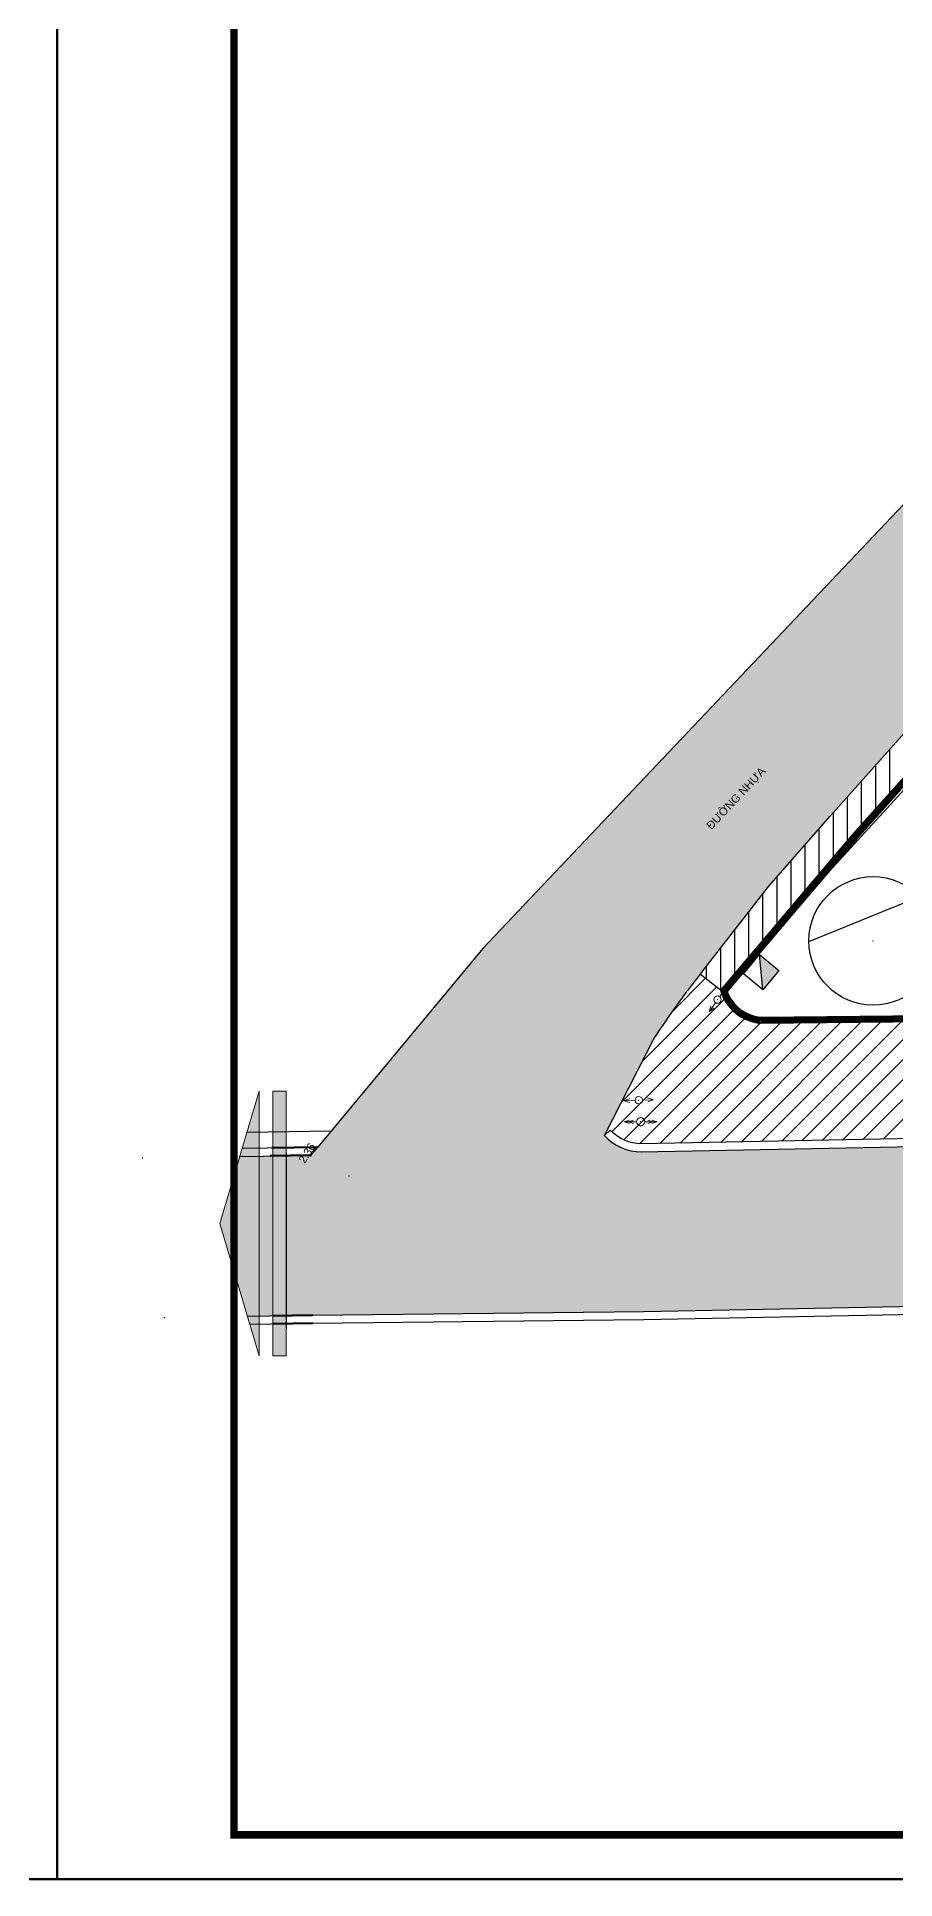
# Model space of a CAD drawing. Header units: millimetres. Extents: x -235021 to 808813, y -1893235 to 860440.
# Drawn here: x 321692 to 364642, y -1753813 to -1661699 of the extents above; entities that cross this region are included whole.
import ezdxf
from ezdxf.enums import TextEntityAlignment as Align

# ---------------------------------------------------------------- set-up
doc = ezdxf.new("R2010")
doc.units = ezdxf.units.MM
doc.header["$LTSCALE"] = 100
doc.linetypes.add('HIDDEN', pattern=[0.375, 0.25, -0.125])
doc.layers.get('0').update_dxf_attribs({"lineweight": 9})
for name, color, linetype in [('BO VIA', 3, 'Continuous'), ('CAODO', 7, 'Continuous'), ('HIEN', 7, 'Continuous'), ('HO GA', 4, 'Continuous'), ('LE DUONG', 1, 'Continuous'), ('Nét thấy', 7, 'Continuous')]:
    doc.layers.add(name, color=color, linetype=linetype)
for name, color, linetype, lineweight in [('CAYCO', 3, 'Continuous', 5), ('diem', 2, 'Continuous', 0), ('THEP CHIU LUC', 1, 'Continuous', 50)]:
    doc.layers.add(name, color=color, linetype=linetype, lineweight=lineweight)
doc.styles.add('GHICHU', font='', dxfattribs={"height": 2})
doc.styles.get('GHICHU').set_extended_font_data('VNI-Helve-Condense')

# ---------------------------------------------------------------- blocks, each defined once
blk = doc.blocks.new('DTTTHE')
for p, q in [((-1.8, -0.01), (-1.22, 0.17)), ((-1.31, -0.01), (-0.77, 0.15)), ((1.31, -0.01), (0.77, 0.15)), ((1.8, -0.01), (1.22, 0.17)), ((-1.8, -0.01), (-1.22, -0.2)), ((-0.45, -0.01), (-1.8, -0.01)), ((-1.31, -0.01), (-0.77, -0.18)), ((0.45, -0.01), (1.8, -0.01)), ((1.31, -0.01), (0.77, -0.18)), ((1.8, -0.01), (1.22, -0.2))]:
    blk.add_line(p, q)
blk.add_circle((0, 0), 0.45)
blk.add_point((0, 0))
blk = doc.blocks.new('DTHTHE')
for p, q in [((-1.6, -0.01), (-0.97, 0.21)), ((1.6, -0.01), (0.97, 0.21)), ((-0.4, -0.01), (-1.6, -0.01)), ((-1.6, -0.01), (-0.97, -0.22)), ((0.4, -0.01), (1.6, -0.01)), ((1.6, -0.01), (0.97, -0.22))]:
    blk.add_line(p, q)
blk.add_circle((0, 0), 0.4)
blk.add_point((0, 0))

msp = doc.modelspace()

# ---------------------------------------------------------------- hatches: boundary and pattern name
at = {"layer": 'BO VIA'}
h = msp.add_hatch(dxfattribs=at)
h.set_pattern_fill('AR-SAND', color=253, scale=44, style=0)
h.set_pattern_definition([(37.5, (-1446.9, -17919.6), (-70.4014, 2153.4182), [0, -1698.752, 0, -1899.92, 0, -1816.1]), (7.5, (-1447, -17919.6), (1977.9024, 3154.0304), [0, -916.432, 0, -1531.112, 0, -586.74]), (327.5, (-2821.5, -17919.6), (3480.3664, 6.3236), [0, -558.8, 0, -2011.68, 0, -2626.36]), (317.5, (-2821.5, -17919.6), (3359.6484, 980.889), [0, -279.4, 0, -1318.768, 0, -1508.76])])
h.paths.add_polyline_path([(419495.3, -1652688.7), (440613.7, -1670179.2), (461825.8, -1687501.9), (483250.2, -1705140.3, -0.1157158), (484205.9, -1706271.3, -0.1383604), (484544.8, -1708443.2, -0.0797839), (483933.8, -1711446.2, -0.0983745), (481960.5, -1714306.5, -0.2164463), (478896, -1716177.8), (461328.8, -1716608.9), (440758.1, -1716662.8), (419911.7, -1716555.9), (383473.5, -1716893.9), (374131, -1717020.6), (351937.5, -1717454, -0.2020654), (350095, -1716637.4), (352569, -1711798.2, -0.0227819), (354975.2, -1708472.2), (358324.6, -1704166.5), (361392.5, -1700664.2), (366496.9, -1694955.5), (379915, -1680526.3), (393377.2, -1666332.9, -0.2566995), (396936, -1665558.8), (401502.1, -1669858.9), (404569.8, -1666391.3), (403813, -1665505.9), (415991.3, -1652944.7, -0.3570559)], flags=16)
edge = h.paths.add_edge_path()
edge.add_line((330851.7, -1721029.6), (332236.1, -1725683.4))
edge.add_line((332236.1, -1725683.4), (335503.7, -1725634))
edge.add_line((335503.7, -1725634), (352059.3, -1725453.1))
edge.add_line((352059.3, -1725453.1), (374263.4, -1725019.5))
edge.add_line((374263.4, -1725019.5), (383564.8, -1724893.4))
edge.add_line((383564.8, -1724893.4), (419928.3, -1724556.1))
edge.add_line((419928.3, -1724556.1), (440748.1, -1724662.8))
edge.add_line((440748.1, -1724662.8), (461437.4, -1724608.6))
edge.add_line((461437.4, -1724608.6), (479075.5, -1724175.8))
edge.add_line((479075.5, -1724175.8), (502537.7, -1723773.6))
edge.add_line((502537.7, -1723773.6), (503952.4, -1719018.2))
edge.add_line((503952.4, -1719018.2), (502887.2, -1715437.7))
edge.add_arc((504620, -1710164.6), 5550.6, 222.372541, 251.809149, ccw=False)
edge.add_line((500519.4, -1713905.4), (488277.6, -1703639.9))
edge.add_line((488277.6, -1703639.9), (464516.4, -1683975.9))
edge.add_line((464516.4, -1683975.9), (443413.4, -1666716.3))
edge.add_line((443413.4, -1666716.3), (417303.1, -1645338.1))
edge.add_line((417303.1, -1645338.1), (416896.5, -1642868.3))
edge.add_line((416896.5, -1642868.3), (420886.8, -1637423.3))
edge.add_line((420886.8, -1637423.3), (423519.8, -1634653.5))
edge.add_line((423519.8, -1634653.5), (421078.5, -1632399.8))
edge.add_line((421078.5, -1632399.8), (415711.8, -1638045.4))
edge.add_line((415711.8, -1638045.4), (414038.6, -1639820.6))
edge.add_line((414038.6, -1639820.6), (411777.1, -1640665.2))
edge.add_line((411777.1, -1640665.2), (409136.8, -1638459.1))
edge.add_line((409136.8, -1638459.1), (392914, -1655319.4))
edge.add_line((392914, -1655319.4), (389076.9, -1659214.1))
edge.add_line((389076.9, -1659214.1), (368661.7, -1681276.2))
edge.add_line((368661.7, -1681276.2), (344003.3, -1707276.6))
edge.add_line((344003.3, -1707276.6), (335736, -1717229.5))
edge.add_line((335736, -1717229.5), (335399.5, -1717634.6))
edge.add_line((335399.5, -1717634.6), (331845.7, -1717688.4))
edge.add_line((331845.7, -1717688.4), (330851.7, -1721029.6))
h = msp.add_hatch(dxfattribs=at)
h.set_pattern_fill('ANSI31', color=253, scale=222, angle=45, style=0)
h.set_pattern_definition([(90, (-1446.9, -17919.6), (-704.85, 1e-13), [])])
h.paths.add_polyline_path([(394406.8, -1667334.2, -0.0894754), (396936, -1665558.8, 0.2566995), (393377.2, -1666332.9), (379915, -1680526.3), (366496.9, -1694955.5), (361392.5, -1700664.2), (358324.6, -1704166.5), (354975.2, -1708472.2, 0.0007226), (354894.3, -1708574.3), (355899.7, -1709356.5), (359494, -1705122.8), (362497.7, -1701600.7), (367461.1, -1696065.7), (380970.2, -1681565.9)])
h = msp.add_hatch(dxfattribs=at)
h.set_pattern_fill('ANSI31', color=253, scale=222, style=0)
h.set_pattern_definition([(45, (-1446.9, -17919.6), (-498.40421, 498.40421), [])])
h.paths.add_polyline_path([(445322.6, -1712382.8), (445251.1, -1710119.1), (444851.3, -1710125, -0.3525569), (444408.6, -1710582.1), (437112.7, -1710698.9, -0.3591066), (436654.2, -1710244), (397481.8, -1710589.3), (372769.2, -1710866.6), (357914.3, -1711015.9, -0.3167548), (355899.7, -1709356.5), (354894.3, -1708574.3, 0.022059), (352569, -1711798.2), (350095, -1716637.4), (350386.3, -1716363.3, 0.2012033), (351937.6, -1717053.9), (374123.2, -1716620.6), (383468.9, -1716493.9), (419910.9, -1716155.9), (440758.6, -1716262.8), (441430.4, -1716261, 0.4002894)])
edge = h.paths.add_edge_path(flags=16)
edge.add_ellipse((394218.5, -1715327.3), major_axis=(-2.4, 207.3), ratio=1, start_angle=92.130138, end_angle=269.372311, ccw=False)
edge.add_ellipse((393804, -1715337.5), major_axis=(-3.4, 207.3), ratio=1, start_angle=91.836126, end_angle=269.0783, ccw=False)
edge.add_ellipse((393804, -1715337.5), major_axis=(-3.4, 207.3), ratio=1, start_angle=-88.163874, end_angle=91.836126, ccw=False)
edge.add_ellipse((394218.5, -1715327.3), major_axis=(-2.4, 207.3), ratio=1, start_angle=269.372311, end_angle=449.372311, ccw=False)
at = {"layer": 'CAYCO'}
for points in [[(332821.5, -1714408), (332821.5, -1727651.2), (330851.7, -1721029.6)], [(333495.1, -1714408), (334168.7, -1714408), (334168.7, -1727651.2), (333495.1, -1727651.2)]]:
    msp.add_hatch(color=253, dxfattribs=at).paths.add_polyline_path(points)
at = {"layer": 'HO GA'}
h = msp.add_hatch(color=256, dxfattribs=at)
h.dxf.hatch_style = 1
h.paths.add_polyline_path([(358015.6, -1709348.8), (358812.1, -1708385.5), (357848.7, -1707588.9)])

# ---------------------------------------------------------------- linework, layer by layer
at = {"layer": 'BO VIA'}
for points in [[(421078.5, -1632399.8), (415711.8, -1638045.4), (414038.6, -1639820.6), (411777.1, -1640665.2), (409136.8, -1638459.1), (392914, -1655319.4), (389076.9, -1659214.1), (368661.7, -1681276.2), (344003.3, -1707276.6), (335736, -1717229.5)], [(331845.7, -1717688.4), (335399.5, -1717634.6), (335736, -1717229.5), (331965.2, -1717286.5)], [(502547.7, -1723773.4), (479075.5, -1724175.8), (461437.4, -1724608.6), (440748.1, -1724662.8), (419928.3, -1724556.1), (383564.8, -1724893.4), (374263.4, -1725019.5), (352059.3, -1725453.1), (335503.7, -1725634), (332236.1, -1725683.4)], [(502792.7, -1724169.3), (479083.8, -1724575.8), (461442.8, -1725008.6), (440747.6, -1725062.8), (419929.2, -1724956.1), (383569.4, -1725293.3), (374270, -1725419.4), (352065.4, -1725853.1), (335508.9, -1726033.9), (332354.6, -1726081.6)]]:
    msp.add_lwpolyline(points, dxfattribs=at)
msp.add_lwpolyline([(350095, -1716637.4), (352569, -1711798.2, -0.0227819), (354975.2, -1708472.2), (358324.6, -1704166.5), (361392.5, -1700664.2), (366496.9, -1694955.5), (379915, -1680526.3), (393377.2, -1666332.9, -0.2566995), (396936, -1665558.8, -3.6125409)], format="xyb", dxfattribs=at)
at = {"layer": 'BO VIA', "color": 253}
for points in [[(355899.7, -1709356.5), (354895.2, -1708575.1)], [(334168.7, -1717490.2), (334168.7, -1726293.7)]]:
    msp.add_lwpolyline(points, dxfattribs=at)
at = {"layer": 'BO VIA'}
msp.add_lwpolyline([(374123.2, -1716620.6), (351937.6, -1717053.9, -0.2012033), (350386.3, -1716363.3), (350095, -1716637.4, 0.2020654), (351937.5, -1717454), (374131, -1717020.6), (383473.5, -1716893.9), (419911.7, -1716555.9), (440758.1, -1716662.8), (461328.8, -1716608.9), (478896, -1716177.8, 0.2164463), (481960.5, -1714306.5), (481629.6, -1714081.9, -0.2151838), (478866.3, -1715778.4), (461319, -1716209), (440758.6, -1716262.8), (419910.9, -1716155.9), (383468.9, -1716493.9)], format="xyb", close=True, dxfattribs=at)
msp.add_point((352569, -1711798.2), dxfattribs=at)
at = {"layer": 'CAODO', "color": 253}
msp.add_lwpolyline([(443477.5, -1675131.6), (417587, -1653934.8), (415182.3, -1655112.2), (404779.4, -1666154.4), (401502.1, -1669858.9), (396936, -1665558.8), (394406.8, -1667334.2), (355899.7, -1709356.5), (356644.2, -1710505.3), (357914.3, -1711015.9), (445250.3, -1710052.1)], dxfattribs=at)
at = {"layer": 'CAYCO', "color": 253}
msp.add_lwpolyline([(332821.5, -1727651.2), (332821.5, -1714408), (330851.7, -1721029.6), (332821.5, -1727651.2)], dxfattribs=at)
msp.add_lwpolyline([(333495.1, -1727651.2), (334168.7, -1727651.2), (334168.7, -1714408), (333495.1, -1714408)], close=True, dxfattribs=at)
at = {"layer": 'Defpoints', "linetype": 'HIDDEN', "ltscale": 20}
for points in [[(322704.8, -1753813.3), (322704.8, -1622349.5), (136796.3, -1622349.5), (136796.3, -1753813.3)], [(508613.3, -1753813.3), (508613.3, -1622349.5), (322704.8, -1622349.5), (322704.8, -1753813.3)]]:
    msp.add_lwpolyline(points, close=True, dxfattribs=at)
at = {"layer": 'diem'}
for p in [(361392.5, -1700664.2), (362497.7, -1701600.7), (358324.6, -1704166.5), (359494, -1705122.8), (344003.3, -1707276.6), (357848.7, -1707588.9), (363535.7, -1706900.9), (354975.2, -1708472.2), (358812.1, -1708385.5), (355899.7, -1709356.5), (357914.3, -1711015.9), (350095, -1716637.4), (351909.4, -1716148.5), (326971.4, -1717762.1), (335399.5, -1717634.6), (351937.5, -1717454), (337319, -1718662.7), (328075.3, -1725746.3)]:
    msp.add_point(p, dxfattribs=at)
at = {"layer": 'HIEN'}
for points in [[(401283.7, -1669653.2), (396936, -1665558.8, 0.0894754), (394406.8, -1667334.2), (380970.2, -1681565.9), (367461.1, -1696065.7), (362497.7, -1701600.7), (359494, -1705122.8), (355899.7, -1709356.5, 0.3167548), (357914.3, -1711015.9), (372769.2, -1710866.6), (397481.8, -1710589.3), (436669.8, -1710243.8)], [(401078.1, -1669871.6), (396879.9, -1665918, 0.0833197), (394622.5, -1667542.8), (381189, -1681771.1), (367682.6, -1696268.2), (362723.5, -1701798.2), (359722.5, -1705317.3), (356235.8, -1709424.2, 0.2935602), (357924.6, -1710715.8), (372766.1, -1710566.6), (397478.8, -1710289.4), (436664.9, -1709943.9)]]:
    msp.add_lwpolyline(points, format="xyb", dxfattribs=at)
at = {"layer": 'HIEN', "const_width": 300}
msp.add_lwpolyline([(401180.9, -1669762.4), (396907.5, -1665738, 0.0864434), (394514.6, -1667438.5), (381079.6, -1681668.5), (367571.9, -1696166.9), (362610.6, -1701699.5), (359608.2, -1705220.1), (356066.5, -1709391.8, 0.3057949), (357919.4, -1710865.8), (372767.7, -1710716.6), (397480.3, -1710439.4), (436668.4, -1710093.8)], format="xyb", dxfattribs=at)
at = {"layer": 'HIEN'}
msp.add_lwpolyline([(336409.1, -1716419.2), (332204.3, -1716482.8)], dxfattribs=at)
at = {"layer": 'HO GA'}
msp.add_line((358015.6, -1709348.8), (357848.7, -1707588.9), dxfattribs=at)
msp.add_lwpolyline([(357052.2, -1708552.3), (357848.7, -1707588.9), (358812.1, -1708385.5), (358015.6, -1709348.8)], close=True, dxfattribs=at)
at = {"layer": 'LE DUONG', "color": 253}
msp.add_circle((363535.7, -1706900.9), 3211.9, dxfattribs=at)
msp.add_spline([(360324, -1706929.6), (549304.6, -1630053)], degree=3, dxfattribs=at)
at = {"layer": 'Nét thấy', "color": 3, "const_width": 376.5}
msp.add_lwpolyline([(506400.1, -1624562.7), (331557.6, -1624562.7), (331557.6, -1751600.1), (506400.1, -1751600.1)], close=True, dxfattribs=at)
msp.add_lwpolyline([(506400.1, -1624562.7), (331557.6, -1624562.7), (331557.6, -1751600.1), (506400.1, -1751600.1)], close=True, dxfattribs=at)
at = {"layer": 'THEP CHIU LUC'}
for p, q in [((335478.5, -1725614.3), (333495.1, -1725643.6)), ((335483.6, -1726014.3), (333495.1, -1726043.7))]:
    msp.add_line(p, q, dxfattribs=at)
for points in [[(322704.8, -1622349.5), (136796.3, -1622349.5), (136796.3, -1753813.3), (322704.8, -1753813.3)], [(508613.3, -1622349.5), (322704.8, -1622349.5), (322704.8, -1753813.3), (508613.3, -1753813.3)]]:
    msp.add_lwpolyline(points, close=True, dxfattribs=at)
msp.add_lwpolyline([(333360.4, -1717644.7), (335377.2, -1717615), (335713.8, -1717209.9), (333454.2, -1717243.3)], dxfattribs=at)
msp.add_point((335377.2, -1717615), dxfattribs=at)

# ---------------------------------------------------------------- block references
at = {"yscale": 460.7999999523163, "zscale": 460.8000000000001}
for name, p, xscale, rotation in [('DTHTHE', (355751.5, -1709836.6), 460.7999999678734, 55.23712944615146), ('DTHTHE', (351810.9, -1714868.1), 460.8000000801219, 2.040271871860664), ('DTTTHE', (351909.8, -1715941.1), 460.8000000388502, 359.8961909901345)]:
    msp.add_blockref(name, p, dxfattribs=dict(at, xscale=xscale, rotation=rotation))

# ---------------------------------------------------------------- texts
at = {"layer": 'LE DUONG', "insert": (355149.9, -1701089.7), "char_height": 400, "attachment_point": 1, "rotation": 46.727346, "style": 'GHICHU'}
msp.add_mtext('{\\fArial|b0|i0|c0|p34;ĐƯỜNG NHỰA}', dxfattribs=at)
at = {"layer": 'THEP CHIU LUC'}
msp.add_text('2.36', height=400, rotation=58.119583, dxfattribs=at).set_placement((335377.2, -1717615), align=Align.CENTER)

doc.saveas('drawing.dxf')
